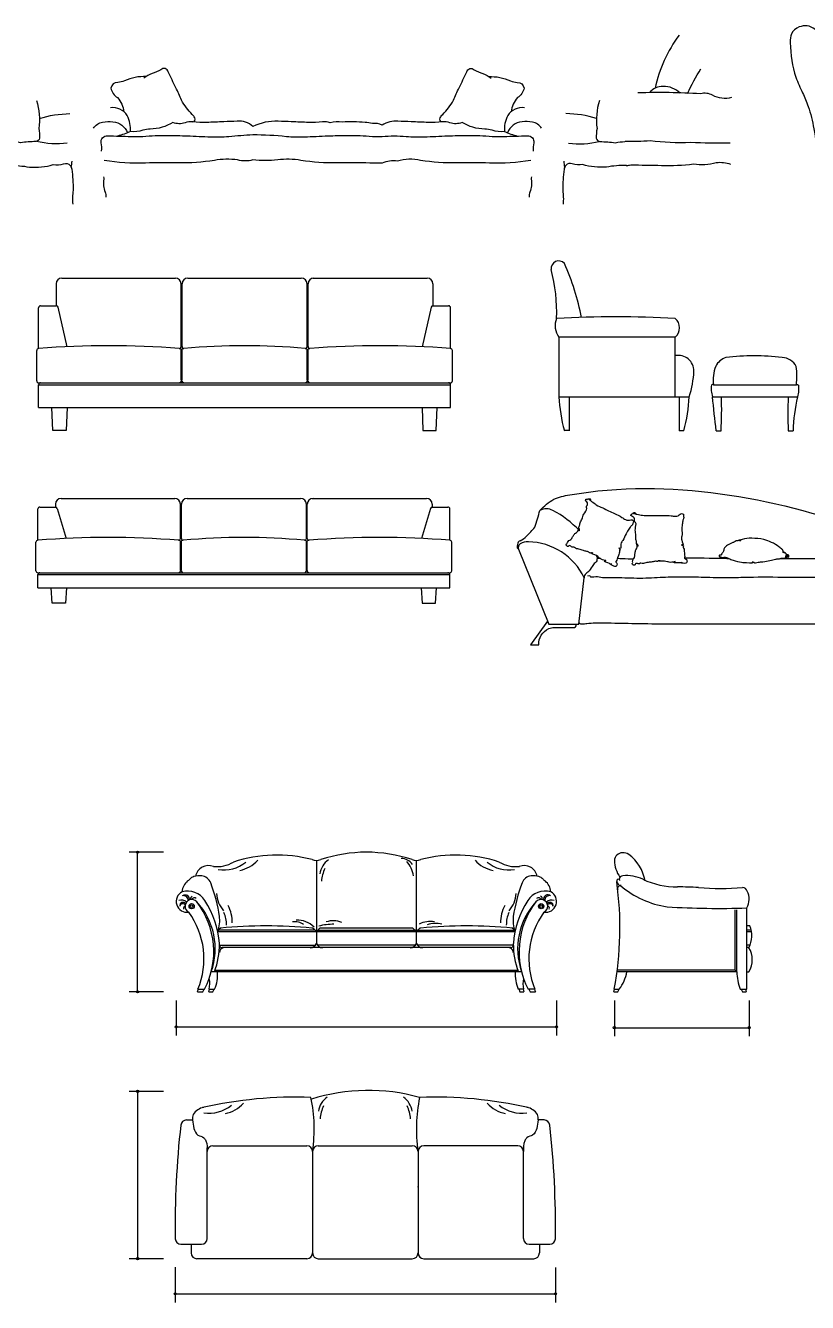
# Model space of a CAD drawing. Header units: inches. Extents: x 11.4 to 53.9, y 10.8 to 35.6.
# Drawn here: x 24.3 to 28.4, y 18.36 to 25.06 of the extents above; entities that cross this region are included whole.
import ezdxf

# ---------------------------------------------------------------- set-up
doc = ezdxf.new("R2010")
doc.units = ezdxf.units.IN
doc.header["$MEASUREMENT"] = 0
doc.layers.add('1', color=1, linetype='Continuous')
doc.layers.add('4', color=4, linetype='Continuous')

msp = doc.modelspace()

# ---------------------------------------------------------------- linework, layer by layer
at = {"layer": '1'}
for p, q in [((25.019, 20.7255), (24.8384, 20.7255)), ((24.8833, 19.9932), (24.8833, 20.7255)), ((25.821, 20.6817), (25.821, 20.2465)), ((26.345, 20.2465), (26.345, 20.6817)), ((28.0775, 20.0063), (28.0775, 20.4331)), ((28.0163, 20.1067), (28.0163, 20.4233)), ((28.0251, 20.098), (28.0251, 20.4239)), ((26.8609, 20.3076), (25.3037, 20.3076)), ((25.8127, 20.3164), (25.3091, 20.3164)), ((25.8292, 20.3164), (26.3367, 20.3164)), ((26.3211, 20.3274), (25.8448, 20.3274)), ((26.3532, 20.3164), (26.8569, 20.3164)), ((28.0934, 20.3394), (28.0775, 20.3389)), ((28.101, 20.3164), (28.0775, 20.3164)), ((28.1028, 20.3076), (28.0775, 20.3076)), ((25.3127, 20.2378), (25.8158, 20.2378)), ((26.3398, 20.2378), (25.8261, 20.2378)), ((26.8532, 20.2378), (26.3501, 20.2378)), ((28.0951, 20.2378), (28.0775, 20.2378)), ((26.8399, 20.2247), (25.326, 20.2247)), ((28.089, 20.2247), (28.0775, 20.2247)), ((26.8966, 20.098), (25.2693, 20.098)), ((25.2889, 20.1067), (26.8771, 20.1067)), ((28.0251, 20.098), (27.3976, 20.098)), ((28.0163, 20.1067), (27.3987, 20.1067)), ((28.0163, 20.1067), (28.0251, 20.098)), ((28.0775, 20.098), (28.089, 20.098)), ((25.019, 19.9932), (24.8384, 19.9932)), ((25.1965, 19.9932), (25.2244, 19.9932)), ((25.1993, 20.0063), (25.2344, 20.0063)), ((25.2571, 19.9932), (25.2775, 19.9932)), ((25.2582, 20.0063), (25.2867, 20.0063)), ((26.9077, 20.0063), (26.8793, 20.0063)), ((26.8885, 19.9932), (26.9088, 19.9932)), ((26.9666, 20.0063), (26.9315, 20.0063)), ((26.9416, 19.9932), (26.9694, 19.9932)), ((27.381, 19.9932), (27.4013, 19.9932)), ((27.3831, 20.0063), (27.4094, 20.0063)), ((28.0426, 20.0063), (28.0775, 20.0063)), ((28.0549, 19.9932), (28.0753, 19.9932)), ((25.0855, 19.9481), (25.0855, 19.764)), ((27.0804, 19.9481), (27.0804, 19.764)), ((27.3835, 19.9483), (27.3835, 19.76)), ((28.0904, 19.9483), (28.0904, 19.76)), ((25.0855, 19.8089), (27.0804, 19.8089)), ((27.3835, 19.8049), (28.0904, 19.8049)), ((25.019, 19.4708), (24.8384, 19.4708)), ((24.8833, 19.4708), (24.8833, 18.5929)), ((25.1391, 19.3206), (25.1715, 19.3206)), ((27.0154, 19.3206), (26.983, 19.3206)), ((25.248, 18.6983), (25.248, 19.1748)), ((25.2779, 19.1857), (25.771, 19.1857)), ((25.8308, 19.1857), (26.3238, 19.1857)), ((26.8766, 19.1857), (26.3836, 19.1857)), ((26.9065, 18.6983), (26.9065, 19.1748)), ((25.8009, 19.1558), (25.8009, 18.6229)), ((26.3537, 19.1558), (26.3537, 18.6229)), ((25.1103, 18.6684), (25.2181, 18.6684)), ((25.1642, 18.6684), (25.1642, 18.6229)), ((26.9364, 18.6684), (27.0442, 18.6684)), ((26.9903, 18.6684), (26.9903, 18.6229)), ((25.019, 18.5929), (24.8384, 18.5929)), ((25.771, 18.593), (25.1941, 18.593)), ((25.8308, 18.593), (26.3238, 18.593)), ((26.3836, 18.593), (26.9604, 18.593)), ((25.0801, 18.5485), (25.0801, 18.3633)), ((27.0745, 18.5471), (27.0745, 18.3633)), ((25.0801, 18.4082), (27.0745, 18.4082))]:
    msp.add_line(p, q, dxfattribs=at)
for points in [[(24.8833, 20.729, 0.0071, 0.0071, 1), (24.8833, 20.7219, 0, 0, 0)], [(24.8833, 19.9968, 0.0071, 0.0071, 1), (24.8833, 19.9897, 0, 0, 0)], [(25.0855, 19.8125, 0.0071, 0.0071, 1), (25.0855, 19.8054, 0, 0, 0)], [(24.8833, 19.4743, 0.0071, 0.0071, 1), (24.8833, 19.4672, 0, 0, 0)], [(24.8833, 18.5965, 0.0071, 0.0071, 1), (24.8833, 18.5894, 0, 0, 0)], [(25.0801, 18.4117, 0.0071, 0.0071, 1), (25.0801, 18.4046, 0, 0, 0)], [(27.0745, 18.4117, 0.0071, 0.0071, 1), (27.0745, 18.4046, 0, 0, 0)]]:
    msp.add_lwpolyline(points, format="xyseb", dxfattribs=at)
for centre, radius in [((24.8833, 20.7255), 0.00561), ((25.1665, 20.4421), 0.0139), ((25.1659, 20.4427), 0.00692), ((26.9994, 20.4421), 0.0139), ((27, 20.4427), 0.00692), ((24.8833, 19.9932), 0.00561), ((25.0855, 19.8089), 0.00561), ((27.0804, 19.8089), 0.00561), ((27.3835, 19.8049), 0.00561), ((28.0904, 19.8049), 0.00561), ((24.8833, 19.4708), 0.00561), ((24.8833, 18.5929), 0.00561), ((25.0801, 18.4082), 0.00561), ((27.0745, 18.4082), 0.00561)]:
    msp.add_circle(centre, radius, dxfattribs=at)
for centre, radius, start, end in [((25.6136, 19.9789), 0.7314, 75.38573, 108.15311), ((26.083, 19.9705), 0.755, 71.52995, 108.47005), ((26.5523, 19.9789), 0.7314, 71.84689, 104.61427), ((27.4284, 20.6779), 0.0451, 93.20805, 175.28663), ((27.4275, 20.6633), 0.0596, 58.14861, 91.5697), ((27.3258, 20.5364), 0.2219, 9.87878, 53.1389), ((25.2553, 20.5858), 0.0696, 68.46506, 168.24737), ((25.2986, 20.818), 0.1684, 263.94099, 301.15397), ((25.3345, 20.8128), 0.1809, 260.76872, 309.81349), ((25.3872, 20.7964), 0.1692, 280.80025, 318.11873), ((25.821, 20.7372), 0.0555, 245.7262, 294.2738), ((25.9477, 20.5962), 0.1098, 125.34731, 171.75948), ((26.0382, 20.5572), 0.1916, 154.18508, 175.28522), ((26.2643, 20.6203), 0.0726, 34.61609, 88.62987), ((26.1834, 20.5778), 0.1489, 9.35963, 41.87456), ((26.345, 20.7372), 0.0555, 245.7262, 294.2738), ((26.7788, 20.7964), 0.1692, 221.88127, 259.19975), ((26.8314, 20.8128), 0.1809, 230.18651, 279.23128), ((26.8673, 20.818), 0.1684, 238.84603, 276.05901), ((26.9106, 20.5858), 0.0696, 11.75263, 111.53494), ((27.5435, 20.6873), 0.1602, 182.02871, 215.31776), ((25.195, 20.5136), 0.0786, 129.08542, 176.65434), ((25.1052, 20.6361), 0.0735, 303.20394, 314.10929), ((25.1888, 20.5569), 0.0419, 104.81992, 140.73798), ((25.2096, 20.502), 0.1004, 84.37762, 108.30777), ((25.2108, 20.543), 0.0596, 20.94473, 81.63814), ((26.9552, 20.543), 0.0596, 98.36186, 159.05527), ((26.9563, 20.502), 0.1004, 71.69223, 95.62238), ((26.9772, 20.5569), 0.0419, 39.26202, 75.18008), ((27.0608, 20.6361), 0.0735, 225.89071, 236.79606), ((26.9709, 20.5136), 0.0786, 3.34566, 50.91458), ((25.6325, 20.3287), 1.7801, 349.5674, 7.82877), ((27.4055, 20.5739), 0.00987, 69.20526, 196.40633), ((27.4247, 20.5789), 0.0298, 195.07469, 254.01937), ((27.428, 20.5831), 0.019, 90, 180), ((27.4219, 20.5855), 0.0132, 190.25053, 215.20225), ((27.445, 20.3924), 0.2105, 65.37088, 94.64246), ((27.7099, 20.9528), 0.4094, 244.35237, 270.66551), ((25.1428, 20.4674), 0.0573, 117.339, 278.97654), ((25.1444, 20.4135), 0.1084, 32.57942, 104.94046), ((25.1348, 20.4811), 0.0197, 342.15324, 130.73835), ((24.4094, 20.2432), 0.9152, 9.08434, 20.54495), ((25.4464, 20.5171), 0.1494, 183.24045, 221.28441), ((26.7195, 20.5171), 0.1494, 318.71559, 356.75955), ((27.7565, 20.2432), 0.9152, 159.45505, 170.91566), ((27.0215, 20.4135), 0.1084, 75.05954, 147.42058), ((27.0343, 20.48), 0.0224, 49.47883, 197.95692), ((27.0231, 20.4674), 0.0573, 261.02346, 62.661), ((27.4165, 20.5341), 0.0161, 83.50024, 200.96333), ((27.7318, 20.9187), 0.485, 229.4518, 261.54769), ((27.7147, 18.8542), 1.6892, 86.24887, 90), ((27.9404, 21.9035), 1.3685, 265.17061, 274.82939), ((28.0554, 20.513), 0.0268, 18.20634, 89.44737), ((27.9977, 20.4804), 0.0927, 329.37877, 26.21764), ((25.1115, 20.4323), 0.042, 48.93973, 107.98557), ((25.1183, 20.4472), 0.0143, 102.3961, 200.41552), ((25.1163, 20.443), 0.0115, 95.66572, 183.86177), ((25.1201, 20.4417), 0.0202, 44.3834, 104.02776), ((25.119, 20.4341), 0.0207, 48.91666, 100.62888), ((25.1235, 20.4734), 0.0244, 356.5805, 105.20981), ((25.1352, 20.431), 0.012, 105.83373, 197.28022), ((25.1671, 20.4425), 0.0352, 41.18172, 244.09032), ((25.1781, 20.48), 0.0179, 119.22793, 189.30191), ((25.1812, 20.4697), 0.0162, 54.89731, 150.42099), ((24.8524, 20.2039), 0.4301, 332.65451, 37.49835), ((24.9252, 20.2188), 0.3647, 340.65411, 42.59528), ((24.8364, 20.2105), 0.4773, 4.32701, 33.20533), ((25.198, 20.3594), 0.1814, 358.41017, 28.4692), ((26.968, 20.3594), 0.1814, 151.5308, 181.58983), ((27.3296, 20.2105), 0.4773, 146.79467, 175.67299), ((27.2408, 20.2188), 0.3647, 137.40472, 199.34589), ((27.3135, 20.2039), 0.4301, 142.50166, 207.34552), ((26.9988, 20.4425), 0.0352, 295.90968, 138.81828), ((26.9848, 20.4697), 0.0162, 29.57901, 125.10269), ((26.9879, 20.48), 0.0179, 350.69809, 60.77207), ((27.0425, 20.4734), 0.0244, 74.79019, 183.4195), ((27.0545, 20.4323), 0.042, 72.01443, 131.06027), ((27.0458, 20.4417), 0.0202, 75.97224, 135.6166), ((27.0469, 20.4341), 0.0207, 79.37112, 131.08334), ((27.0308, 20.431), 0.012, 342.71978, 74.16627), ((27.0477, 20.4472), 0.0143, 339.58448, 77.6039), ((27.0496, 20.443), 0.0115, 356.13823, 84.33428), ((27.9324, 24.9066), 4.4758, 266.51758, 271.85746), ((24.8141, 20.166), 0.417, 337.48349, 35.9438), ((25.1237, 20.3695), 0.19, 341.47169, 6.70061), ((25.1985, 20.3462), 0.1507, 358.9452, 24.60667), ((25.7205, 20.2467), 0.1228, 44.34093, 92.37335), ((25.9102, 20.2497), 0.1164, 67.91041, 109.22734), ((26.9675, 20.3462), 0.1507, 155.39333, 181.0548), ((27.0422, 20.3695), 0.19, 173.29939, 198.52831), ((27.3518, 20.166), 0.417, 144.0562, 202.51651), ((25.3142, 20.3072), 0.0105, 119.55406, 179.36722), ((25.3193, 20.3169), 0.0103, 102.28883, 183.10725), ((25.5594, 17.8259), 2.5128, 84.57215, 95.53205), ((25.7093, 20.2874), 0.0736, 52.98832, 100.24393), ((25.7945, 20.3072), 0.0204, 26.69903, 82.82034), ((25.812, 20.3075), 0.00891, 0.97299, 85.59102), ((25.8299, 20.3075), 0.00891, 94.40898, 179.02701), ((25.8474, 20.3072), 0.0204, 97.17966, 153.30097), ((25.9052, 20.0901), 0.2573, 88.28049, 106.32138), ((26.3185, 20.3072), 0.0204, 26.69903, 82.82034), ((26.3361, 20.3075), 0.00891, 0.97299, 85.59102), ((26.3539, 20.3075), 0.00891, 94.40898, 179.02701), ((26.3714, 20.3072), 0.0204, 97.17966, 153.30097), ((26.4202, 20.2261), 0.1362, 81.63393, 116.18421), ((26.6065, 17.8259), 2.5128, 84.46795, 95.42785), ((26.4467, 20.202), 0.1498, 77.47556, 107.19594), ((26.8466, 20.3169), 0.0103, 356.89275, 77.71117), ((26.8541, 20.3098), 0.00711, 342.26197, 67.46935), ((27.9728, 20.2865), 0.1316, 331.96471, 23.67638), ((24.9336, 20.2382), 0.3788, 338.27868, 1.25385), ((25.3267, 20.2387), 0.014, 183.70672, 267.19615), ((25.7883, 20.2599), 0.0353, 270.80432, 337.60521), ((25.8536, 20.2599), 0.0353, 202.39479, 269.19568), ((26.3124, 20.2599), 0.0353, 270.80432, 337.60521), ((26.3776, 20.2599), 0.0353, 202.39479, 269.19568), ((26.8392, 20.2387), 0.014, 272.80385, 356.29328), ((27.2323, 20.2382), 0.3788, 178.74615, 201.72132), ((25.3388, 20.1994), 0.0261, 104.45326, 181.08924), ((26.8271, 20.1994), 0.0261, 358.91076, 75.54674), ((27.9847, 20.1613), 0.122, 328.74622, 31.25378), ((25.1057, 20.0844), 0.1971, 336.66183, 3.9569), ((27.0603, 20.0844), 0.1971, 176.0431, 203.33817), ((27.2305, 20.1384), 0.2224, 323.57571, 349.54539), ((28.368, 20.1161), 0.3434, 183.01394, 198.6391), ((25.1361, 20.0356), 0.1256, 346.49486, 12.48937), ((27.0298, 20.0356), 0.1256, 167.51063, 193.50514), ((24.8141, 20.166), 0.4196, 335.68346, 337.63171), ((24.8524, 20.2039), 0.4275, 330.47409, 332.47275), ((25.1361, 20.0356), 0.1282, 340.67523, 346.77586), ((25.0573, 20.1078), 0.2482, 332.50491, 335.86447), ((27.1086, 20.1078), 0.2482, 204.13553, 207.49509), ((27.0298, 20.0356), 0.1282, 193.22414, 199.32477), ((27.3135, 20.2039), 0.4275, 207.52725, 209.52591), ((27.3518, 20.166), 0.4196, 202.36829, 204.31654), ((27.2598, 20.0357), 0.1284, 340.67831, 346.77278), ((27.2166, 20.0907), 0.2089, 332.18881, 336.18057), ((28.2076, 20.0752), 0.1733, 203.40893, 208.22168), ((28.1963, 20.0356), 0.1282, 193.22414, 199.32477), ((25.7137, 17.2265), 2.214, 87.96744, 102.79559), ((25.0004, 19.2739), 0.8089, 351.7353, 11.78248), ((26.0947, 18.4794), 0.9963, 74.41955, 107.54894), ((25.9403, 19.3504), 0.1099, 125.34731, 171.75948), ((26.2142, 19.3504), 0.1099, 8.24052, 54.65269), ((27.1541, 19.2739), 0.8089, 168.21752, 188.2647), ((26.4408, 17.2265), 2.214, 77.20441, 92.03256), ((25.2446, 19.3063), 0.0819, 100.45922, 148.60237), ((25.2587, 19.5377), 0.1811, 260.76872, 309.81349), ((25.3115, 19.5213), 0.1694, 280.80025, 318.11873), ((26.0309, 19.3113), 0.1918, 154.18508, 175.28522), ((26.1237, 19.3113), 0.1918, 4.71478, 25.81492), ((26.8431, 19.5213), 0.1694, 221.88127, 259.19975), ((26.8958, 19.5377), 0.1811, 230.18651, 279.23128), ((26.91, 19.3063), 0.0819, 31.39763, 79.54078), ((29.8306, 18.7655), 4.7507, 173.61272, 180.81606), ((25.1391, 19.2907), 0.0299, 90, 173.61272), ((25.2334, 19.3282), 0.0624, 160.48286, 186.96903), ((26.9211, 19.3282), 0.0624, 353.03097, 19.51714), ((27.0154, 19.2907), 0.0299, 6.38728, 90), ((22.3239, 18.7655), 4.7507, 359.18394, 6.38728), ((25.2779, 19.1558), 0.0299, 90, 180), ((25.771, 19.1558), 0.0299, 0, 90), ((25.8308, 19.1558), 0.0299, 90, 180), ((26.3238, 19.1558), 0.0299, 0, 90), ((26.3836, 19.1558), 0.0299, 90, 180), ((26.8766, 19.1558), 0.0299, 0, 90), ((25.1103, 18.6983), 0.0299, 180.81606, 270), ((25.2181, 18.6983), 0.0299, 270, 0), ((26.9364, 18.6983), 0.0299, 180, 270), ((27.0442, 18.6983), 0.0299, 270, 359.18394), ((25.1941, 18.6229), 0.0299, 180, 270), ((25.771, 18.6229), 0.0299, 270, 0), ((25.8308, 18.6229), 0.0299, 180, 270), ((26.3238, 18.6229), 0.0299, 270, 0), ((26.3836, 18.6229), 0.0299, 180, 270), ((26.9604, 18.6229), 0.0299, 270, 0)]:
    msp.add_arc(centre, radius, start, end, dxfattribs=at)
for points in [[(25.1715, 19.3206), (25.1785, 19.2765), (25.1997, 19.2418), (25.2295, 19.2274), (25.2411, 19.2111), (25.248, 19.1558)], [(26.983, 19.3206), (26.976, 19.2765), (26.9548, 19.2418), (26.925, 19.2274), (26.9135, 19.2111), (26.9065, 19.1558)]]:
    msp.add_spline(points, degree=3, dxfattribs=at)
for p in [(25.3171, 20.327), (25.8253, 20.3151), (26.8488, 20.327), (26.3537, 18.9697)]:
    msp.add_point(p, dxfattribs=at)
at = {"layer": '4'}
for p, q in [((24.4858, 23.738), (25.0812, 23.738)), ((25.1462, 23.738), (25.7417, 23.738)), ((25.8017, 23.738), (26.4022, 23.738)), ((24.4558, 23.708), (24.4558, 23.5923)), ((24.4558, 23.708), (24.4558, 23.708)), ((25.1112, 23.378), (25.1112, 23.708)), ((25.1162, 23.378), (25.1162, 23.708)), ((25.7717, 23.378), (25.7717, 23.708)), ((25.7767, 23.378), (25.7767, 23.708)), ((26.4322, 23.708), (26.4322, 23.5923)), ((26.4322, 23.708), (26.4322, 23.708)), ((24.3637, 23.368), (24.3637, 23.5823)), ((24.3737, 23.5923), (24.4558, 23.5923)), ((24.4655, 23.5845), (24.5122, 23.3777)), ((26.4225, 23.5845), (26.3757, 23.3776)), ((26.4322, 23.5923), (26.5142, 23.5923)), ((26.5242, 23.368), (26.5242, 23.5823)), ((27.703, 23.4283), (27.0927, 23.4283)), ((27.0927, 23.4283), (27.0927, 23.1153)), ((27.703, 23.1153), (27.703, 23.4283)), ((24.3537, 23.198), (24.3537, 23.358)), ((25.1112, 23.203), (25.1112, 23.3646)), ((25.1162, 23.203), (25.1162, 23.3646)), ((25.7717, 23.203), (25.7717, 23.3646)), ((25.7767, 23.203), (25.7767, 23.3646)), ((26.5342, 23.198), (26.5342, 23.358)), ((24.3637, 23.188), (26.5242, 23.188)), ((24.3637, 23.178), (26.5242, 23.178)), ((24.3637, 23.058), (24.3637, 23.178)), ((26.5242, 23.058), (26.5242, 23.178)), ((27.0927, 23.1153), (27.7762, 23.1153)), ((27.1456, 23.1153), (27.1456, 22.9365)), ((27.7234, 23.1153), (27.7234, 22.9365)), ((27.8976, 23.1145), (28.3439, 23.1145)), ((27.9033, 23.178), (28.3382, 23.178)), ((24.3637, 23.058), (26.5242, 23.058)), ((24.4382, 22.938), (24.4332, 23.058)), ((24.5132, 23.058), (24.5082, 22.938)), ((26.3747, 23.058), (26.3797, 22.938)), ((26.4497, 22.938), (26.4547, 23.058)), ((24.5082, 22.938), (24.4382, 22.938)), ((26.3797, 22.938), (26.4497, 22.938)), ((27.1455, 22.9372), (27.1208, 22.9372)), ((27.7235, 22.9372), (27.7481, 22.9372)), ((27.9177, 22.9369), (27.9429, 22.9369)), ((28.2953, 22.9369), (28.3204, 22.9369)), ((24.482, 22.5819), (25.0775, 22.5819)), ((25.1425, 22.5819), (25.738, 22.5819)), ((25.798, 22.5819), (26.3985, 22.5819)), ((24.36, 22.3619), (24.36, 22.5262)), ((24.37, 22.5362), (24.452, 22.5362)), ((24.452, 22.5519), (24.452, 22.5362)), ((24.452, 22.5519), (24.452, 22.5519)), ((24.4618, 22.5284), (24.5085, 22.3715)), ((25.1075, 22.3719), (25.1075, 22.5519)), ((25.1125, 22.3719), (25.1125, 22.5519)), ((25.768, 22.3719), (25.768, 22.5519)), ((25.773, 22.3719), (25.773, 22.5519)), ((26.4187, 22.5284), (26.372, 22.3715)), ((26.4285, 22.5519), (26.4285, 22.5362)), ((26.4285, 22.5519), (26.4285, 22.5519)), ((26.4285, 22.5362), (26.5105, 22.5362)), ((26.5205, 22.3619), (26.5205, 22.5262)), ((24.35, 22.2019), (24.35, 22.3519)), ((25.1075, 22.2069), (25.1075, 22.3585)), ((25.1125, 22.2069), (25.1125, 22.3585)), ((25.768, 22.2069), (25.768, 22.3585)), ((25.773, 22.2069), (25.773, 22.3585)), ((26.5305, 22.2019), (26.5305, 22.3519)), ((24.36, 22.1919), (26.5205, 22.1919)), ((24.36, 22.1819), (26.5205, 22.1819)), ((24.36, 22.1119), (24.36, 22.1819)), ((26.5205, 22.1119), (26.5205, 22.1819)), ((24.36, 22.1119), (26.5205, 22.1119))]:
    msp.add_line(p, q, dxfattribs=at)
for points in [[(27.7229, 25.0123, 0.10374), (27.5967, 24.7333, 0.10374)], [(24.9285, 24.7949, 0.116324), (24.8143, 24.7726, -0.101994), (24.7787, 24.7645, 0.346926), (24.7423, 24.7347, 0.207066), (24.7776, 24.6842, -0.149166), (24.8115, 24.6098, -0.149166)], [(25.1729, 24.5569, 0.527722), (25.1833, 24.5784, 0.068107), (25.1697, 24.5959, -0.073631), (25.1132, 24.6707, 0.019859), (25.0837, 24.736, -0.010277), (25.044, 24.8196, 0.611762), (25.005, 24.8299, -0.021168), (24.959, 24.8104, 0.078484), (24.9165, 24.7863)], [(26.4801, 24.5569, -0.527722), (26.4697, 24.5784, -0.068107), (26.4833, 24.5959, 0.073631), (26.5398, 24.6707, -0.019859), (26.5693, 24.736, 0.010277), (26.609, 24.8196, -0.611762), (26.6481, 24.8299, 0.021168), (26.694, 24.8104, -0.078484), (26.7365, 24.7863)], [(26.7246, 24.7949, -0.116324), (26.8387, 24.7726, 0.101994), (26.8743, 24.7645, -0.346926), (26.9107, 24.7347, -0.207066), (26.8754, 24.6842, 0.149166), (26.8415, 24.6098, 0.149166)], [(27.767, 24.7064, -0.030474), (27.8377, 24.8356)], [(24.3526, 24.6694, -0.108875), (24.3651, 24.5222, -0.045389), (24.369, 24.4713, -0.271433), (24.3494, 24.4537, 0.029717), (24.2691, 24.4478, 0.034041), (24.2188, 24.4539)], [(27.3049, 24.6694, 0.108875), (27.2925, 24.5222, 0.045389), (27.2885, 24.4713, 0.271433), (27.3081, 24.4537, -0.029717), (27.3885, 24.4478, -0.034041), (27.4387, 24.4539)], [(27.9981, 24.6849, -0.200345), (27.8982, 24.6966, 0.196582), (27.8355, 24.7044, 0.022676), (27.5066, 24.709, 0.020047)], [(24.3673, 24.5753, -0.067522), (24.5283, 24.6004, -0.055382)], [(26.9122, 24.6314, 0.279467), (26.8241, 24.5903, 0.136949), (26.8072, 24.5063, -0.11288), (26.7423, 24.5129, 0.07806), (26.7039, 24.5195, -0.133912), (26.5847, 24.5539, -0.180174), (26.5211, 24.5526, 0.116361), (26.4801, 24.5569, -0.04327), (26.4084, 24.5539, 0.000945), (26.317, 24.5579, 0.001558), (26.2481, 24.5606, 0.15869), (26.1654, 24.5399, 0.122872), (26.1145, 24.5495, 0.011472), (26.076, 24.5544, 0.02642), (25.9568, 24.5563, 0.095886), (25.8932, 24.5526, 0.116361), (25.8523, 24.5569, -0.04327), (25.7806, 24.5539, 0.000945), (25.6892, 24.5579, 0.001558), (25.6203, 24.5606, 0.126463), (25.4876, 24.5323, 0.239973), (25.4049, 24.5606, 0.001558), (25.336, 24.5579, 0.000945), (25.2446, 24.5539, -0.04327), (25.1729, 24.5569, 0.116361), (25.132, 24.5526, -0.180174), (25.0684, 24.5539, -0.133912), (24.9491, 24.5195, 0.07806), (24.9107, 24.5129, -0.11288), (24.8458, 24.5063, 0.136949), (24.8289, 24.5903, 0.279467), (24.7408, 24.6314)], [(27.2902, 24.5753, 0.067522), (27.1293, 24.6004, 0.055382)], [(24.6512, 24.5242, -0.180653), (24.6985, 24.5561, -0.059474), (24.7538, 24.5576, -0.308472), (24.8293, 24.4992)], [(27.0018, 24.5242, 0.180653), (26.9545, 24.5561, 0.059474), (26.8993, 24.5576, 0.308472), (26.8238, 24.4992)], [(24.514, 24.4458, -0.100976), (24.353, 24.4547)], [(24.6945, 24.4041, 0.065517), (24.6921, 24.448, -0.503588), (24.7252, 24.4838, -0.005604), (24.7875, 24.4824, 0.010861), (24.9107, 24.4811, -0.024855), (25.0406, 24.4864, -0.008344), (25.1439, 24.4838, -0.000325), (25.2671, 24.4785, 0.035891), (25.3612, 24.4811, -0.004962), (25.4876, 24.4904, -0.023708), (25.664, 24.4811, 0.035891), (25.7581, 24.4785, -0.000325), (25.8813, 24.4838, -0.008344), (25.9846, 24.4864, -0.024855), (26.1145, 24.4811, 0.004493), (26.1654, 24.481, -0.039066), (26.2919, 24.4811, 0.035891), (26.3859, 24.4785, -0.000325), (26.5091, 24.4838, -0.008344), (26.6125, 24.4864, -0.024855), (26.7423, 24.4811, 0.010861), (26.8655, 24.4824, -0.005604), (26.9278, 24.4838, -0.503588), (26.9609, 24.448, 0.065517), (26.9585, 24.4041)], [(24.8458, 24.5063, -0.047916), (24.7775, 24.4828, -0.047916)], [(26.8072, 24.5063, 0.047916), (26.8755, 24.4828, 0.047916)], [(27.1436, 24.4458, 0.100976), (27.3045, 24.4547)], [(27.4402, 24.4563, 0.033256), (27.5711, 24.4597, 0.042997), (27.7826, 24.4499, 0.015754), (27.9903, 24.448)], [(24.2111, 24.3282, -0.055155), (24.3153, 24.3197, 0.091019), (24.4406, 24.3332, 0.103723), (24.495, 24.3363, -0.386804), (24.5285, 24.328, -0.170275), (24.5377, 24.3096, -0.03027), (24.5451, 24.1981, 0.052953), (24.5425, 24.1251, 0.052953)], [(26.9447, 24.3551, -0.049482), (26.7291, 24.3408, 0.012937), (26.5568, 24.3421, -0.044007), (26.3674, 24.3553, 0.119835), (26.2455, 24.3517, 0.141832), (26.1654, 24.3406, -0.014673), (26.1012, 24.3408, 0.012937), (25.929, 24.3421, -0.044007), (25.7395, 24.3553, 0.068109), (25.6176, 24.358, -0.057206), (25.4876, 24.358, -0.151069), (25.4075, 24.358, 0.068109), (25.2857, 24.3553, -0.044007), (25.0962, 24.3421, 0.012937), (24.924, 24.3408, -0.049482), (24.7083, 24.3551)], [(27.4465, 24.3282, 0.055155), (27.3422, 24.3197, -0.091019), (27.2169, 24.3332, -0.103723), (27.1626, 24.3363, 0.386804), (27.1291, 24.328, 0.170275), (27.1198, 24.3096, 0.03027), (27.1125, 24.1981, -0.052953), (27.115, 24.1251, -0.052953)], [(27.9942, 24.3341, 0.107393), (27.9177, 24.3423, -0.112645), (27.7985, 24.3347, -0.041483), (27.6309, 24.3272, -0.00194), (27.4694, 24.3302, -0.03072), (27.446, 24.3265, -0.03072)], [(24.7033, 24.2681, -0.021668), (24.7067, 24.256, 0.179116), (24.7134, 24.1891, -0.099023), (24.7162, 24.1629)], [(26.9497, 24.2681, 0.021668), (26.9463, 24.256, -0.179116), (26.9396, 24.1891, 0.099023), (26.9369, 24.1629)], [(27.9033, 23.178, 0.415227), (27.893, 23.175, 0.07208), (27.8919, 23.1467, 0.034442), (27.8976, 23.1145, 2.364287)], [(28.3382, 23.178, -0.415227), (28.3485, 23.175, -0.07208), (28.3496, 23.1467, -0.034442), (28.3439, 23.1145, -2.364287)], [(27.1995, 22.4132, 0.083687), (27.0609, 22.5189, 0.247408), (26.9927, 22.5188)], [(27.1965, 21.9217), (27.2257, 22.1646, 0.282931), (26.9327, 22.3542, 0.140069), (26.8901, 22.3431, 0.36484), (26.8802, 22.3147), (27.0396, 21.9217), (27.1965, 21.9217)], [(27.2966, 22.2663, 0.007864), (27.2897, 22.2813, 0.007864)], [(27.0396, 21.9217), (27.0331, 21.9376), (26.9444, 21.8139), (26.9875, 21.8139, -0.316636), (27.0394, 21.8983, -0.109403), (27.0692, 21.9046), (27.1741, 21.9046, 0.331226), (27.1835, 21.9135), (27.1835, 21.9217)]]:
    msp.add_lwpolyline(points, format="xyb", dxfattribs=at)
for points in [[(24.5095, 22.1119), (24.5045, 22.0319), (24.4345, 22.0319), (24.4295, 22.1119)], [(26.371, 22.1119), (26.376, 22.0319), (26.446, 22.0319), (26.451, 22.1119)]]:
    msp.add_lwpolyline(points, dxfattribs=at)
for centre, radius, start, end in [((27.6395, 24.6498), 0.0938, 89.90697, 139.71676), ((27.6394, 24.6152), 0.1284, 46.51506, 89.90697), ((24.4109, 24.3518), 0.1282, 345.23781, 359.66818), ((27.2466, 24.3518), 0.1282, 180.33182, 194.76219), ((27.0916, 23.7876), 0.04, 42.3123, 188.05327), ((25.9685, 23.2956), 1.2642, 10.68493, 24.23669), ((24.4858, 23.708), 0.03, 90, 180), ((25.0812, 23.708), 0.03, 0, 90), ((25.1462, 23.708), 0.03, 90, 180), ((25.7417, 23.708), 0.03, 0, 90), ((25.8067, 23.708), 0.03, 90, 180), ((26.4022, 23.708), 0.03, 0, 90), ((26.1994, 23.5576), 0.8817, 357.94292, 14.74791), ((24.3737, 23.5823), 0.01, 90, 180), ((24.4558, 23.5823), 0.01, 12.80427, 90), ((26.4322, 23.5823), 0.01, 90, 167.19573), ((26.5142, 23.5823), 0.01, 0, 90), ((27.1706, 23.4876), 0.0978, 156.96746, 217.29433), ((27.3918, 17.6297), 5.9044, 86.9783, 93.0217), ((27.6612, 23.4771), 0.0643, 310.60561, 49.39439), ((24.7325, 18.8481), 4.5349, 85.33587, 94.66413), ((25.444, 20.014), 3.369, 84.58815, 95.41185), ((26.1555, 18.8481), 4.5349, 85.33587, 94.66413), ((24.3637, 23.358), 0.01, 90, 180), ((25.1012, 23.378), 0.01, 270, 0), ((25.1037, 23.358), 0.01, 0, 90), ((25.1237, 23.358), 0.01, 90, 180), ((25.1262, 23.378), 0.01, 180, 270), ((25.7617, 23.378), 0.01, 270, 0), ((25.7642, 23.358), 0.01, 0, 90), ((25.7842, 23.358), 0.01, 90, 180), ((25.7867, 23.378), 0.01, 180, 270), ((26.5242, 23.358), 0.01, 0, 90), ((27.7187, 23.2503), 0.082, 359.43555, 101.00014), ((28.001, 23.2297), 0.0972, 109.56856, 152.01292), ((28.1121, 22.0989), 1.2308, 82.93463, 96.70432), ((28.2619, 23.2372), 0.0832, 25.97654, 88.8885), ((27.2787, 23.2752), 0.5226, 342.19105, 357.18249), ((28.097, 23.2037), 0.1954, 158.51647, 187.56557), ((28.0121, 23.2207), 0.3289, 352.54013, 9.25871), ((24.3637, 23.198), 0.01, 180, 270), ((24.3737, 23.178), 0.01, 90, 180), ((25.0987, 23.203), 0.015, 270, 0), ((25.1287, 23.203), 0.015, 180, 270), ((25.7592, 23.203), 0.015, 270, 0), ((25.7892, 23.203), 0.015, 180, 270), ((26.5142, 23.178), 0.01, 0, 90), ((26.5242, 23.198), 0.01, 270, 0), ((27.8772, 23.1485), 0.7851, 182.4235, 195.67024), ((26.9918, 23.1485), 0.7851, 344.32976, 357.5765), ((-10.8986, 18.6254), 39.055, 6.33815, 6.60042), ((26.3775, 23.0405), 1.5688, 356.21437, 2.70369), ((30.6453, 23.0257), 2.3517, 177.83633, 182.16367), ((29.311, 22.8964), 0.9914, 167.28794, 177.65716), ((24.482, 22.5519), 0.03, 90, 180), ((25.0775, 22.5519), 0.03, 0, 90), ((25.1425, 22.5519), 0.03, 90, 180), ((25.738, 22.5519), 0.03, 0, 90), ((25.803, 22.5519), 0.03, 90, 180), ((26.3985, 22.5519), 0.03, 0, 90), ((24.37, 22.5262), 0.01, 90, 180), ((24.452, 22.5262), 0.01, 12.80427, 90), ((26.4285, 22.5262), 0.01, 90, 167.19573), ((26.5105, 22.5262), 0.01, 0, 90), ((25.5806, 22.8984), 1.4622, 341.34677, 344.95527), ((24.7287, 17.842), 4.5349, 85.33587, 94.66413), ((25.4402, 19.0079), 3.369, 84.58815, 95.41185), ((26.1517, 17.842), 4.5349, 85.33587, 94.66413), ((26.8482, 22.4508), 0.1, 294.56263, 318.17691), ((26.595, 22.732), 0.4779, 313.28637, 320.91498), ((24.36, 22.3519), 0.01, 90, 180), ((25.0975, 22.3719), 0.01, 270, 0), ((25.1, 22.3519), 0.01, 0, 90), ((25.12, 22.3519), 0.01, 90, 180), ((25.1225, 22.3719), 0.01, 180, 270), ((25.758, 22.3719), 0.01, 270, 0), ((25.7605, 22.3519), 0.01, 0, 90), ((25.7805, 22.3519), 0.01, 90, 180), ((25.783, 22.3719), 0.01, 180, 270), ((26.5205, 22.3519), 0.01, 0, 90), ((26.8999, 22.337), 0.0251, 113.83482, 174.20526), ((24.36, 22.2019), 0.01, 180, 270), ((24.37, 22.1819), 0.01, 90, 180), ((25.095, 22.2069), 0.015, 270, 0), ((25.125, 22.2069), 0.015, 180, 270), ((25.7555, 22.2069), 0.015, 270, 0), ((25.7855, 22.2069), 0.015, 180, 270), ((26.5105, 22.1819), 0.01, 0, 90), ((26.5205, 22.2019), 0.01, 270, 0)]:
    msp.add_arc(centre, radius, start, end, dxfattribs=at)
for points, knots in [([(28.5294, 24.8672), (28.5142, 24.9021), (28.4877, 24.9625), (28.4512, 25.04), (28.3958, 25.065), (28.3484, 25.0574), (28.3055, 25.0249), (28.3065, 24.9245), (28.3189, 24.819), (28.3695, 24.7129), (28.4082, 24.6254), (28.4521, 24.4254), (28.4665, 24.2145), (28.4564, 24.0591), (28.4455, 24.0085), (28.5061, 24.0104), (28.5632, 24.0279), (28.7354, 24.0158), (28.9474, 24.0305), (29.2601, 24.0063), (29.3369, 24.0503), (29.4499, 24.0243)], [0, 0, 0, 0, 7.901717, 13.687761, 16.744306, 19.58251, 23.282007, 26.515828, 39.110904, 45.220981, 50.435853, 58.705124, 87.253973, 91.285023, 93.29053, 95.732034, 100.615039, 107.037252, 129.515002, 147.577477, 162.381889, 162.381889, 162.381889, 162.381889]), ([(26.9927, 22.5188), (27.0156, 22.5411), (27.0597, 22.5838), (27.6414, 22.6956), (28.225, 22.5858), (28.7107, 22.4114), (28.7277, 22.4056), (28.728, 22.3904), (28.7292, 22.362), (28.6972, 22.3274), (28.702, 22.2603), (28.6238, 22.2579), (28.4855, 22.2688), (28.3389, 22.2642), (28.2387, 22.2634), (28.2331, 22.2634)], [0, 0, 0, 0, 9.355286, 17.998406, 173.561539, 175.817232, 176.78043, 178.555538, 179.631809, 185.428282, 192.105236, 193.841897, 207.204138, 235.422608, 237.09615, 237.09615, 237.09615, 237.09615]), ([(27.3086, 22.2666), (27.3079, 22.2662), (27.3033, 22.264), (27.2905, 22.2702), (27.2933, 22.2522), (27.2791, 22.2424), (27.265, 22.2209), (27.2501, 22.1964), (27.225, 22.1822), (27.2255, 22.1691), (27.2257, 22.1646)], [329.597908, 329.597908, 329.597908, 329.597908, 329.833475, 331.125925, 332.223541, 333.602226, 336.057163, 339.890702, 342.3269, 343.616479, 343.616479, 343.616479, 343.616479]), ([(27.4824, 22.2634), (27.4733, 22.2633), (27.4455, 22.2633), (27.4175, 22.2652), (27.399, 22.2656)], [312.179916, 312.179916, 312.179916, 312.179916, 314.911463, 320.512641, 320.512641, 320.512641, 320.512641]), ([(27.9861, 22.2652), (27.9771, 22.2654), (27.899, 22.2667), (27.8207, 22.2682), (27.7514, 22.2685)], [261.793451, 261.793451, 261.793451, 261.793451, 264.503507, 285.273435, 285.273435, 285.273435, 285.273435])]:
    msp.add_open_spline(points, degree=3, knots=knots, dxfattribs=at)
for points in [[(27.2515, 22.5812), (27.2589, 22.5761), (27.259, 22.5711), (27.2641, 22.5663), (27.2884, 22.5483), (27.3222, 22.5315), (27.3846, 22.5021), (27.4228, 22.4824), (27.4416, 22.4702), (27.4556, 22.4669), (27.4692, 22.4695), (27.4771, 22.469), (27.4843, 22.4616), (27.4834, 22.4563), (27.4805, 22.4519), (27.48, 22.4472), (27.4764, 22.4415), (27.4722, 22.4378), (27.4664, 22.4307), (27.4526, 22.4102), (27.445, 22.3958), (27.4279, 22.3612), (27.4181, 22.3421), (27.411, 22.3185), (27.4066, 22.3213), (27.4121, 22.3138), (27.4138, 22.3106), (27.4112, 22.3085), (27.4098, 22.3002), (27.403, 22.2772), (27.3987, 22.2645), (27.3933, 22.2531), (27.3917, 22.2514), (27.3931, 22.2458), (27.3972, 22.2423), (27.3964, 22.232), (27.3929, 22.2246), (27.386, 22.2238), (27.3733, 22.2298), (27.3665, 22.2363), (27.3701, 22.237), (27.3622, 22.2375), (27.3575, 22.2397), (27.3329, 22.2538), (27.3392, 22.2549), (27.3219, 22.2598), (27.3024, 22.2723), (27.2705, 22.2898), (27.2657, 22.2937), (27.2686, 22.298), (27.2644, 22.2926), (27.263, 22.2966), (27.2581, 22.2948), (27.2534, 22.297), (27.2383, 22.3033), (27.221, 22.3082), (27.1973, 22.3153), (27.1853, 22.3177), (27.1736, 22.324), (27.1689, 22.3263), (27.1659, 22.3252), (27.1518, 22.3335), (27.1452, 22.3333), (27.1419, 22.33), (27.1339, 22.3321), (27.1319, 22.3347), (27.1297, 22.3406), (27.1337, 22.3437), (27.1375, 22.3501), (27.1449, 22.3605), (27.1547, 22.3657), (27.1602, 22.3721), (27.1688, 22.3869), (27.1798, 22.3997), (27.1886, 22.4062), (27.1943, 22.415), (27.1959, 22.42), (27.1977, 22.4117), (27.2005, 22.4194), (27.1974, 22.425), (27.1997, 22.4108), (27.1955, 22.421), (27.1995, 22.4346), (27.2041, 22.4529), (27.2142, 22.4744), (27.2235, 22.4994), (27.2384, 22.5293), (27.2366, 22.5375), (27.24, 22.5449), (27.2428, 22.5542), (27.239, 22.5634), (27.2328, 22.5729), (27.2347, 22.5769), (27.2403, 22.5767), (27.2459, 22.5798), (27.2502, 22.5769), (27.2623, 22.5674)], [(27.4839, 22.5073), (27.4927, 22.5058), (27.495, 22.5014), (27.5016, 22.4992), (27.5313, 22.4932), (27.5691, 22.4925), (27.638, 22.4925), (27.681, 22.491), (27.7032, 22.488), (27.7173, 22.491), (27.7284, 22.4992), (27.7358, 22.5021), (27.7455, 22.4984), (27.7469, 22.4932), (27.7462, 22.488), (27.7477, 22.4836), (27.7469, 22.4769), (27.7447, 22.4718), (27.7425, 22.4629), (27.7388, 22.4384), (27.738, 22.4221), (27.7373, 22.3836), (27.7366, 22.3622), (27.7403, 22.3377), (27.7351, 22.3385), (27.7432, 22.334), (27.7462, 22.3318), (27.7447, 22.3288), (27.7469, 22.3207), (27.7506, 22.297), (27.7521, 22.2837), (27.7521, 22.2711), (27.7514, 22.2689), (27.7551, 22.2644), (27.7603, 22.2629), (27.764, 22.2533), (27.764, 22.2452), (27.758, 22.2415), (27.744, 22.2415), (27.7351, 22.2444), (27.738, 22.2466), (27.7306, 22.2437), (27.7254, 22.2437), (27.6973, 22.2459), (27.7025, 22.2496), (27.6847, 22.2466), (27.6617, 22.2496), (27.6254, 22.2518), (27.6195, 22.2533), (27.6202, 22.2585), (27.6187, 22.2518), (27.6158, 22.2548), (27.6121, 22.2511), (27.6069, 22.2511), (27.5906, 22.2503), (27.5728, 22.2474), (27.5483, 22.2437), (27.5365, 22.2407), (27.5231, 22.2415), (27.5179, 22.2415), (27.5157, 22.2392), (27.4994, 22.2407), (27.4935, 22.2377), (27.492, 22.2333), (27.4839, 22.2318), (27.4809, 22.2333), (27.4764, 22.2377), (27.4787, 22.2422), (27.4794, 22.2496), (27.4816, 22.2622), (27.4883, 22.2711), (27.4905, 22.2792), (27.492, 22.2962), (27.4965, 22.3125), (27.5016, 22.3222), (27.5031, 22.3325), (27.5024, 22.3377), (27.5076, 22.3311), (27.5068, 22.3392), (27.5016, 22.3429), (27.5098, 22.3311), (27.5016, 22.3385), (27.4994, 22.3525), (27.4957, 22.371), (27.4957, 22.3947), (27.4935, 22.4214), (27.4942, 22.4547), (27.489, 22.4614), (27.489, 22.4695), (27.4876, 22.4792), (27.4802, 22.4858), (27.4705, 22.4918), (27.4705, 22.4962), (27.4757, 22.4984), (27.4794, 22.5036), (27.4846, 22.5029), (27.4996, 22.4994)], [(26.8749, 22.3395), (26.8741, 22.3319), (26.8729, 22.3259), (26.8753, 22.3203), (26.8797, 22.3187)], [(27.9358, 22.2756), (27.9553, 22.2701), (27.959, 22.2679), (27.9737, 22.2701), (27.9781, 22.2686), (27.9832, 22.2664), (28.0061, 22.2576), (28.0495, 22.2473), (28.0914, 22.2444), (28.1098, 22.2466), (28.1069, 22.2481), (28.1135, 22.2473), (28.1142, 22.2466), (28.137, 22.2466), (28.1628, 22.2495), (28.1996, 22.2561), (28.2283, 22.2628), (28.2459, 22.265), (28.271, 22.2686), (28.2746, 22.2686), (28.2857, 22.2726), (28.2786, 22.2739), (28.2873, 22.2731), (28.2878, 22.2761), (28.2825, 22.2779), (28.2937, 22.288), (28.2951, 22.2718), (28.2937, 22.288), (28.2951, 22.2718), (28.2893, 22.2789), (28.2849, 22.2907), (28.2724, 22.2988), (28.2776, 22.2944), (28.2754, 22.2966), (28.271, 22.3017), (28.2702, 22.2966), (28.268, 22.3054), (28.2658, 22.3135), (28.2643, 22.3142), (28.2467, 22.3275), (28.2069, 22.351), (28.1679, 22.3657), (28.1039, 22.3723), (28.0539, 22.3664), (28.0465, 22.3635), (28.0421, 22.3628), (28.037, 22.3635), (28.0451, 22.3591), (28.034, 22.3613), (28.0318, 22.3598), (28.0259, 22.3591), (28.0097, 22.3517), (28.0053, 22.3495), (27.9582, 22.315), (27.9516, 22.2973), (27.9465, 22.2922), (27.945, 22.2856), (27.9325, 22.2819), (27.9358, 22.2756), (27.9597, 22.2731), (27.9641, 22.2731), (27.9803, 22.2686)], [(28.6685, 22.2595), (28.6796, 22.2589), (28.6833, 22.2583), (28.6882, 22.2537), (28.6888, 22.2491), (28.6904, 22.2432), (28.6941, 22.2328), (28.6956, 22.2279), (28.7048, 22.2097), (28.7141, 22.1903), (28.719, 22.1777), (28.7215, 22.174), (28.7224, 22.1704), (28.7208, 22.1639), (28.7175, 22.1608), (28.7156, 22.1522), (28.7101, 22.121), (28.7046, 22.0878), (28.6993, 22.0561), (28.695, 22.03), (28.6904, 22.0029), (28.6842, 21.9679), (28.6799, 21.9476), (28.6781, 21.9359), (28.6796, 21.9313), (28.6793, 21.9261), (28.6778, 21.9221), (28.6685, 21.9212), (28.6547, 21.9221), (28.635, 21.923), (28.5692, 21.9227), (28.4508, 21.9218), (28.1797, 21.9218), (27.9014, 21.9218), (27.6424, 21.9218), (27.4744, 21.9244), (27.3316, 21.9268), (27.2832, 21.9268), (27.2396, 21.9244), (27.213, 21.922), (27.2033, 21.9244), (27.2009, 21.9268), (27.1985, 21.9293)], [(27.2444, 22.1759), (27.2541, 22.1759), (27.259, 22.1711), (27.2759, 22.1711), (27.3122, 22.1687), (27.3897, 22.1663), (27.5179, 22.1639), (27.639, 22.1687), (27.743, 22.1711), (27.8519, 22.1687), (27.9826, 22.1663), (28.0867, 22.1687), (28.2924, 22.1687), (28.4836, 22.1687), (28.6047, 22.1687), (28.6894, 22.1687), (28.699, 22.1687), (28.7015, 22.1663), (28.7136, 22.1639)]]:
    msp.add_spline(points, degree=3, dxfattribs=at)

doc.saveas('drawing.dxf')
